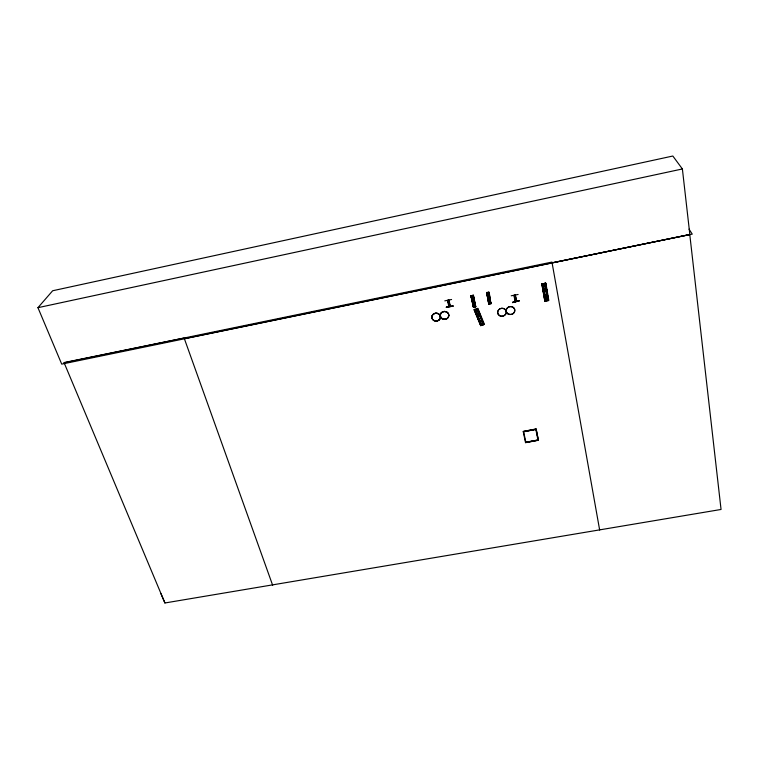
<?xml version="1.0" encoding="UTF-8"?>
<svg xmlns="http://www.w3.org/2000/svg" width="759" height="759" viewBox="0 0 759 759"><rect width="100%" height="100%" fill="white"/><g stroke="black" fill="none" stroke-linecap="round" stroke-linejoin="round"><path stroke-width="1.14" d="M449.356 303.534L448.778 303.79M515.731 298.543L515.124 298.733M449.271 303.6L448.626 303.154M37.95 307.68L52.656 290.754L672.835 156.022L682.388 168.963L689.846 234.512L61.716 364.121L37.95 307.68L682.388 168.963M480.694 325.677L484.422 324.34L477.847 308.372L474.1 309.729L480.741 325.668L474.147 309.719M481.823 325.269L481.32 325.45L475.238 309.311L481.775 325.298L475.011 309.34L474.318 309.587M483.284 324.748L483.796 324.567L476.956 308.581L483.568 324.596M483.91 324.52L477.563 308.42M515.01 298.164L515.646 298.107M544.81 301.19L548.814 300.45L545.873 283.173L541.841 283.932L544.867 301.2L541.888 283.932M545.569 301.057L542.77 283.648L545.503 301.067L546.025 300.962L542.77 283.648L545.304 301.114L542.087 283.781L545.076 301.086M547.6 300.678L548.14 300.573L544.896 283.249L547.685 300.668M545.55 283.173L548.283 300.555L545.617 283.164M490.94 303.666L489.128 292.149L486.652 292.557L488.758 304.084L491.196 303.534M488.9 304.017L486.633 292.585M488.777 304.074L487.098 292.462L489.1 304.008M488.502 292.234L490.779 303.657M473.616 307.158L470.846 295.849L473.246 295.26L475.732 306.759M475.76 306.75L475.001 306.902L472.81 295.403L474.982 306.902L475.77 306.74L473.436 295.355L472.639 295.507L473.398 295.365M473.73 307.091L471.557 295.716L470.969 295.754L471.595 295.697L473.882 307.101M481.595 325.288L474.973 309.293M483.749 324.596L476.956 308.581L483.502 324.615M474.555 309.568L480.94 325.478M474.802 309.473L481.178 325.507L474.527 309.577M475.02 311.171L478.255 309.985M475.466 312.253L478.711 311.076M476.14 313.884L479.375 312.699M476.737 315.327L479.973 314.141M477.411 316.939L480.637 315.763M480.267 323.865L483.492 322.698M545.712 300.972L542.742 283.705M545.977 300.981L543.046 283.705M548.501 300.45L545.408 283.259M544.877 283.306L547.827 300.583L544.896 283.249M486.51 292.651L487.25 292.509L489.489 303.942M487.269 292.5L486.642 292.5L489.052 304.027M513.919 295.384L515.2 301.693M514.279 295.213L515.551 301.636L514.298 295.317M448.901 306.664L447.487 300.384M184.361 338.675L689.846 234.512M64.031 362.574L184.124 338.021L272.671 585.293M552.078 262.794L692.255 234.133L689.058 229.142M444.802 300.868L451.596 299.482M453.114 306.181L446.264 307.215L453.104 306.143M446.273 307.224L453.028 305.725M518.112 294.464L511.215 295.792M512.486 302.158L519.346 300.773L512.572 302.604M512.562 302.585L519.346 300.754M487.269 295.659L489.555 295.223M473.882 298.41L471.605 298.79M542.391 285.555L545.873 284.881M489.764 296.257L487.468 296.636M542.6 286.731L546.072 286.058M542.903 288.496L546.376 287.822M543.169 290.052L546.651 289.388M543.472 291.807L546.945 291.143M488.692 302.822L490.969 302.386M473.075 305.981L475.343 305.545M489.09 303.875L491.016 303.505M473.483 307.034L475.4 306.674M475.608 306.74L473.312 307.139L470.969 295.763M544.763 299.302L548.216 298.638M523.207 431.397L536.129 429.015L538.387 440.277L525.522 442.63L523.236 431.577L536.129 429.015M523.634 431.643L535.835 429.395L537.96 440.04L525.816 442.26L523.653 431.824L535.835 429.395M538.359 440.097L525.522 442.63M160.946 593.699L164.921 602.978L721.05 509.46L689.76 234.389M448.597 300.061L450.021 306.446L448.683 300.137M448.958 300.09L450.391 306.361M515.152 295.128L516.31 301.37M515.408 295.08L516.68 301.399M473.255 295.346L475.466 306.807M490.883 303.685L488.682 292.234M164.921 602.978L64.126 362.793L551.954 262.083L599.648 529.991L599.458 529.459M473.075 295.422L475.314 306.835M471.292 295.763L473.588 307.158M471.149 295.782L473.436 307.186M536.158 429.196L538.387 440.277M516.291 301.37L515.105 295.128M537.96 440.04L525.816 442.26M474.1 299.444L471.813 299.824M472.582 300.033C473.094 301.902 474.195 298.799 472.582 300.033M488.236 296.845C488.739 298.714 489.859 295.612 488.236 296.845M449.252 306.494L447.819 300.222L449.271 306.484M489.166 293.221L486.88 293.724L489.166 293.221M473.483 296.418L471.206 296.921L473.483 296.418M489.318 293.999L487.031 294.501L489.318 293.999M473.644 297.196L471.367 297.699L473.644 297.253M489.982 297.357L487.705 297.851L489.982 297.357M474.328 300.536L472.06 301.038L474.328 300.536M433.797 320.488A4.288 3.947 -0.5 0 0 440.41 317.357A4.288 3.947 -0.5 0 0 434.167 313.657A4.288 3.947 -0.5 0 0 433.797 320.488A4.269 3.937 -0.5 0 0 440.391 317.357A4.269 3.937 -0.5 0 0 434.167 313.676A4.269 3.937 -0.5 0 0 433.806 320.478M442.203 318.676A4.279 3.937 -1.8 0 0 448.806 315.545A4.279 3.937 -1.8 0 0 442.592 311.854A4.279 3.937 -1.8 0 0 442.203 318.676A4.269 3.937 -1.8 0 0 448.797 315.545A4.269 3.937 -1.8 0 0 442.592 311.864A4.269 3.937 -1.8 0 0 442.203 318.666M442.203 318.789A4.279 3.947 -1.8 0 0 448.806 315.659A4.279 3.947 -1.8 0 0 442.592 311.968A4.279 3.947 -1.8 0 0 442.203 318.789M433.816 320.364A4.26 3.928 -0.5 0 0 440.381 317.243A4.26 3.928 -0.5 0 0 434.176 313.571A4.26 3.928 -0.5 0 0 433.816 320.364M499.526 315.621A4.317 3.956 -10.1 0 0 506.262 312.48A4.317 3.956 -10.1 0 0 500.105 308.761A4.317 3.956 -10.1 0 0 499.526 315.621A4.345 3.975 -10.1 0 0 506.272 312.414A4.345 3.975 -10.1 0 0 500.086 308.676A4.345 3.975 -10.1 0 0 499.507 315.573M508.037 313.913A4.326 3.956 -11.3 0 0 514.792 310.763A4.326 3.956 -11.3 0 0 508.644 307.044A4.326 3.956 -11.3 0 0 508.037 313.913M509.023 314.311A4.355 3.985 -11.3 0 0 514.754 309.653A4.355 3.985 -11.3 0 0 507.676 307.556A4.355 3.985 -11.3 0 0 509.023 314.311"/></g></svg>
